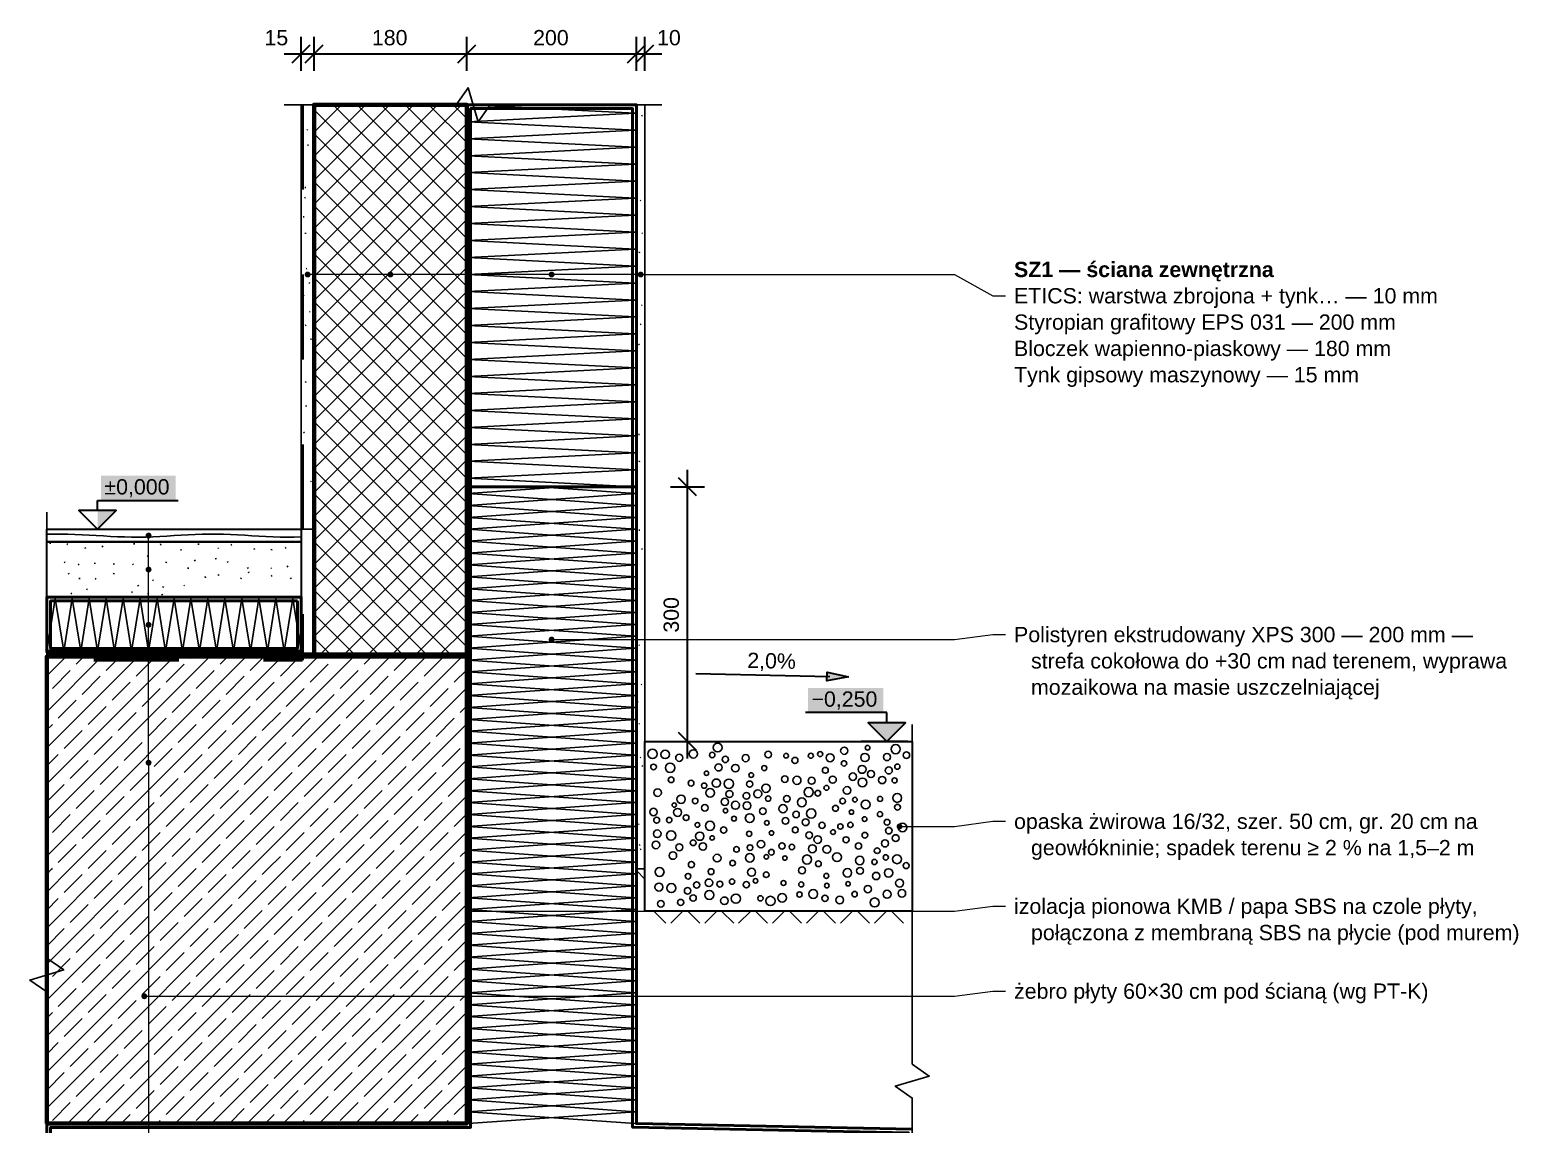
# Model space of a CAD drawing. Header units: metres. Extents: x -0.3 to 46, y -1.6 to 0.9.
# Drawn here: x -0.32 to 1.434, y -0.701 to 0.588 of the extents above; entities that cross this region are included whole.
import ezdxf

# ---------------------------------------------------------------- set-up
doc = ezdxf.new("R2010")
doc.units = ezdxf.units.M
for name, pattern in [('KRESKOWA', [5.25, 4.2, -1.05]), ('KRESKOWA_DROBNA', [3.15, 2.1, -1.05]), ('PUNKTOWA_KROTKA', [6.3, 4.2, -1.05, 0, -1.05])]:
    doc.linetypes.add(name, pattern=pattern)
for name, color, linetype, lineweight, true_color in [('A-DET-HYDRO', 5, 'Continuous', 50, 0x1565c0), ('A-DET-IZOL', 30, 'Continuous', 35, 0xef6c00), ('A-DET-MEMBRANY', 8, 'PUNKTOWA_KROTKA', 25, 0x455a64), ('A-DET-PARO', 6, 'Continuous', 35, 0x7b1fa2), ('A-DET-SZCZEL', 1, 'KRESKOWA', 35, 0xd32f2f)]:
    doc.layers.add(name, color=color, linetype=linetype, lineweight=lineweight, true_color=true_color)
for name, color, linetype, lineweight in [('A-DET-PRZERWA', 8, 'Continuous', 25), ('A-KRESKOWANIE', 8, 'Continuous', 18), ('A-MASKA', 7, 'Continuous', 18), ('A-OPISY', 2, 'Continuous', 25), ('A-RZEDNE', 1, 'Continuous', 25), ('A-SCIANY-IZOL', 4, 'Continuous', 35), ('A-SCIANY-KONSTR', 7, 'Continuous', 50), ('A-SCIANY-WYK', 8, 'Continuous', 18), ('A-SYMBOLE', 2, 'Continuous', 25), ('A-WARSTWY', 8, 'Continuous', 25), ('A-WYMIARY', 1, 'Continuous', 25)]:
    doc.layers.add(name, color=color, linetype=linetype, lineweight=lineweight)
doc.styles.add('PL_ARIAL', font='arial.ttf')
doc.styles.add('PL_ARIAL_B', font='arialbd.ttf')

msp = doc.modelspace()

# ---------------------------------------------------------------- hatches: boundary and pattern name
at = {"layer": 'A-MASKA', "true_color": 0xffffff}
for points in [[(-0.236, 0.033), (-0.1482, 0.033), (-0.1482, 0.063), (-0.236, 0.063)], [(0.5973, -0.217), (0.686, -0.217), (0.686, -0.187), (0.5973, -0.187)]]:
    msp.add_hatch(color=7, dxfattribs=at).paths.add_polyline_path(points)
at = {"layer": 'A-OPISY', "true_color": 0x000000}
for points in [[(0.011, 0.3), (0.0109, 0.3009), (0.0105, 0.3017), (0.01, 0.3025), (0.0092, 0.303), (0.0084, 0.3034), (0.0075, 0.3035), (0.0066, 0.3034), (0.0057, 0.303), (0.005, 0.3025), (0.0045, 0.3017), (0.0041, 0.3009), (0.004, 0.3), (0.0041, 0.2991), (0.0045, 0.2983), (0.005, 0.2975), (0.0057, 0.297), (0.0066, 0.2966), (0.0075, 0.2965), (0.0084, 0.2966), (0.0092, 0.297), (0.01, 0.2975), (0.0105, 0.2983), (0.0109, 0.2991)], [(0.1085, 0.3), (0.1084, 0.3009), (0.108, 0.3017), (0.1075, 0.3025), (0.1068, 0.303), (0.1059, 0.3034), (0.105, 0.3035), (0.1041, 0.3034), (0.1033, 0.303), (0.1025, 0.3025), (0.102, 0.3017), (0.1016, 0.3009), (0.1015, 0.3), (0.1016, 0.2991), (0.102, 0.2983), (0.1025, 0.2975), (0.1033, 0.297), (0.1041, 0.2966), (0.105, 0.2965), (0.1059, 0.2966), (0.1068, 0.297), (0.1075, 0.2975), (0.108, 0.2983), (0.1084, 0.2991)], [(0.2985, 0.3), (0.2984, 0.3009), (0.298, 0.3017), (0.2975, 0.3025), (0.2968, 0.303), (0.2959, 0.3034), (0.295, 0.3035), (0.2941, 0.3034), (0.2933, 0.303), (0.2925, 0.3025), (0.292, 0.3017), (0.2916, 0.3009), (0.2915, 0.3), (0.2916, 0.2991), (0.292, 0.2983), (0.2925, 0.2975), (0.2933, 0.297), (0.2941, 0.2966), (0.295, 0.2965), (0.2959, 0.2966), (0.2968, 0.297), (0.2975, 0.2975), (0.298, 0.2983), (0.2984, 0.2991)], [(0.4035, 0.3), (0.4034, 0.3009), (0.403, 0.3017), (0.4025, 0.3025), (0.4017, 0.303), (0.4009, 0.3034), (0.4, 0.3035), (0.3991, 0.3034), (0.3983, 0.303), (0.3975, 0.3025), (0.397, 0.3017), (0.3966, 0.3009), (0.3965, 0.3), (0.3966, 0.2991), (0.397, 0.2983), (0.3975, 0.2975), (0.3983, 0.297), (0.3991, 0.2966), (0.4, 0.2965), (0.4009, 0.2966), (0.4017, 0.297), (0.4025, 0.2975), (0.403, 0.2983), (0.4034, 0.2991)], [(-0.1765, -0.0075), (-0.1766, -0.0066), (-0.177, -0.0057), (-0.1775, -0.005), (-0.1782, -0.0045), (-0.1791, -0.0041), (-0.18, -0.004), (-0.1809, -0.0041), (-0.1817, -0.0045), (-0.1825, -0.005), (-0.183, -0.0057), (-0.1834, -0.0066), (-0.1835, -0.0075), (-0.1834, -0.0084), (-0.183, -0.0093), (-0.1825, -0.01), (-0.1817, -0.0105), (-0.1809, -0.0109), (-0.18, -0.011), (-0.1791, -0.0109), (-0.1782, -0.0105), (-0.1775, -0.01), (-0.177, -0.0093), (-0.1766, -0.0084)], [(-0.1765, -0.0475), (-0.1766, -0.0466), (-0.177, -0.0457), (-0.1775, -0.045), (-0.1782, -0.0445), (-0.1791, -0.0441), (-0.18, -0.044), (-0.1809, -0.0441), (-0.1817, -0.0445), (-0.1825, -0.045), (-0.183, -0.0457), (-0.1834, -0.0466), (-0.1835, -0.0475), (-0.1834, -0.0484), (-0.183, -0.0493), (-0.1825, -0.05), (-0.1817, -0.0505), (-0.1809, -0.0509), (-0.18, -0.051), (-0.1791, -0.0509), (-0.1782, -0.0505), (-0.1775, -0.05), (-0.177, -0.0493), (-0.1766, -0.0484)], [(-0.1765, -0.1125), (-0.1766, -0.1116), (-0.177, -0.1108), (-0.1775, -0.11), (-0.1782, -0.1095), (-0.1791, -0.1091), (-0.18, -0.109), (-0.1809, -0.1091), (-0.1817, -0.1095), (-0.1825, -0.11), (-0.183, -0.1108), (-0.1834, -0.1116), (-0.1835, -0.1125), (-0.1834, -0.1134), (-0.183, -0.1143), (-0.1825, -0.115), (-0.1817, -0.1155), (-0.1809, -0.1159), (-0.18, -0.116), (-0.1791, -0.1159), (-0.1782, -0.1155), (-0.1775, -0.115), (-0.177, -0.1143), (-0.1766, -0.1134)], [(0.2985, -0.13), (0.2984, -0.1291), (0.298, -0.1283), (0.2975, -0.1275), (0.2968, -0.127), (0.2959, -0.1266), (0.295, -0.1265), (0.2941, -0.1266), (0.2933, -0.127), (0.2925, -0.1275), (0.292, -0.1283), (0.2916, -0.1291), (0.2915, -0.13), (0.2916, -0.1309), (0.292, -0.1318), (0.2925, -0.1325), (0.2933, -0.133), (0.2941, -0.1334), (0.295, -0.1335), (0.2959, -0.1334), (0.2968, -0.133), (0.2975, -0.1325), (0.298, -0.1318), (0.2984, -0.1309)], [(-0.1765, -0.1475), (-0.1766, -0.1466), (-0.177, -0.1458), (-0.1775, -0.145), (-0.1782, -0.1445), (-0.1791, -0.1441), (-0.18, -0.144), (-0.1809, -0.1441), (-0.1817, -0.1445), (-0.1825, -0.145), (-0.183, -0.1458), (-0.1834, -0.1466), (-0.1835, -0.1475), (-0.1834, -0.1484), (-0.183, -0.1493), (-0.1825, -0.15), (-0.1817, -0.1505), (-0.1809, -0.1509), (-0.18, -0.151), (-0.1791, -0.1509), (-0.1782, -0.1505), (-0.1775, -0.15), (-0.177, -0.1493), (-0.1766, -0.1484)], [(-0.1765, -0.275), (-0.1766, -0.2741), (-0.177, -0.2733), (-0.1775, -0.2725), (-0.1782, -0.272), (-0.1791, -0.2716), (-0.18, -0.2715), (-0.1809, -0.2716), (-0.1817, -0.272), (-0.1825, -0.2725), (-0.183, -0.2733), (-0.1834, -0.2741), (-0.1835, -0.275), (-0.1834, -0.2759), (-0.183, -0.2767), (-0.1825, -0.2775), (-0.1817, -0.278), (-0.1809, -0.2784), (-0.18, -0.2785), (-0.1791, -0.2784), (-0.1782, -0.278), (-0.1775, -0.2775), (-0.177, -0.2767), (-0.1766, -0.2759)], [(0.7085, -0.35), (0.7084, -0.3491), (0.708, -0.3483), (0.7075, -0.3475), (0.7068, -0.347), (0.7059, -0.3466), (0.705, -0.3465), (0.7041, -0.3466), (0.7033, -0.347), (0.7025, -0.3475), (0.702, -0.3483), (0.7016, -0.3491), (0.7015, -0.35), (0.7016, -0.3509), (0.702, -0.3517), (0.7025, -0.3525), (0.7033, -0.353), (0.7041, -0.3534), (0.705, -0.3535), (0.7059, -0.3534), (0.7068, -0.353), (0.7075, -0.3525), (0.708, -0.3517), (0.7084, -0.3509)], [(0.2015, -0.45), (0.2014, -0.4491), (0.201, -0.4483), (0.2005, -0.4475), (0.1998, -0.447), (0.1989, -0.4466), (0.198, -0.4465), (0.1971, -0.4466), (0.1963, -0.447), (0.1955, -0.4475), (0.195, -0.4483), (0.1946, -0.4491), (0.1945, -0.45), (0.1946, -0.4509), (0.195, -0.4517), (0.1955, -0.4525), (0.1963, -0.453), (0.1971, -0.4534), (0.198, -0.4535), (0.1989, -0.4534), (0.1998, -0.453), (0.2005, -0.4525), (0.201, -0.4517), (0.2014, -0.4509)], [(-0.1815, -0.55), (-0.1816, -0.5491), (-0.182, -0.5483), (-0.1825, -0.5475), (-0.1832, -0.547), (-0.1841, -0.5466), (-0.185, -0.5465), (-0.1859, -0.5466), (-0.1867, -0.547), (-0.1875, -0.5475), (-0.188, -0.5483), (-0.1884, -0.5491), (-0.1885, -0.55), (-0.1884, -0.5509), (-0.188, -0.5518), (-0.1875, -0.5525), (-0.1867, -0.553), (-0.1859, -0.5534), (-0.185, -0.5535), (-0.1841, -0.5534), (-0.1832, -0.553), (-0.1825, -0.5525), (-0.182, -0.5518), (-0.1816, -0.5509)]]:
    msp.add_hatch(color=7, dxfattribs=at).paths.add_polyline_path(points)
at = {"layer": 'A-RZEDNE', "true_color": 0x000000}
for points in [[(-0.24, 0), (-0.218, 0.022), (-0.24, 0.022)], [(0.69, -0.25), (0.712, -0.228), (0.668, -0.228)]]:
    msp.add_hatch(color=7, dxfattribs=at).paths.add_polyline_path(points)
at = {"layer": 'A-SYMBOLE', "true_color": 0x000000}
msp.add_hatch(color=7, dxfattribs=at).paths.add_polyline_path([(0.645, -0.174), (0.6194, -0.1784), (0.6196, -0.1685)])

# ---------------------------------------------------------------- linework, layer by layer
at = {"layer": 'A-DET-HYDRO', "linetype": 'Continuous', "lineweight": 70, "ltscale": 0.01, "true_color": 0x1565c0, "flags": 128}
for points in [[(0.198, -0.7), (0.198, -0.1475), (0.198, 0.05)], [(-0.3, -0.1475), (0.195, -0.1475)]]:
    msp.add_lwpolyline(points, dxfattribs=at)
at = {"layer": 'A-DET-IZOL', "lineweight": 50, "ltscale": 0.01, "true_color": 0xef6c00}
for points in [[(-0.2955, -0.8955), (-0.2955, -0.7045), (0.1995, -0.7045), (0.1995, 0.4955), (0.3905, 0.4955), (0.3905, -0.7044), (0.7155, -0.7109), (0.7155, -0.8019), (0.3905, -0.7954), (0.3905, -0.8955)], [(-0.0045, -0.0845), (-0.0045, -0.1405), (-0.2955, -0.1405), (-0.2955, -0.0845)]]:
    msp.add_lwpolyline(points, close=True, dxfattribs=at)
at = {"layer": 'A-DET-MEMBRANY', "linetype": 'KRESKOWA_DROBNA', "lineweight": 25, "ltscale": 0.01, "true_color": 0x757575, "flags": 128}
msp.add_lwpolyline([(0.72, -0.45), (0.405, -0.45)], dxfattribs=at)
at = {"layer": 'A-DET-PARO', "linetype": 'Continuous', "lineweight": 50, "ltscale": 0.01, "true_color": 0x7b1fa2, "flags": 128}
msp.add_lwpolyline([(-0.3, -0.1435), (0, -0.1435)], dxfattribs=at)
at = {"layer": 'A-DET-PRZERWA', "lineweight": 25, "ltscale": 0.01, "true_color": 0x000000}
for points in [[(-0.02, 0.5), (0.1825, 0.5), (0.1965, 0.52), (0.2085, 0.48), (0.2225, 0.5), (0.425, 0.5)], [(-0.3, 0.02), (-0.3, -0.505), (-0.28, -0.519), (-0.32, -0.531), (-0.3, -0.545), (-0.3, -1.07)], [(0.72, -0.23), (0.72, -0.63), (0.74, -0.644), (0.7, -0.656), (0.72, -0.67), (0.72, -1.07)]]:
    msp.add_lwpolyline(points, dxfattribs=at)
at = {"layer": 'A-DET-SZCZEL', "linetype": 'KRESKOWA', "lineweight": 50, "ltscale": 0.01, "true_color": 0xd32f2f, "flags": 128}
msp.add_lwpolyline([(0.0015, 0.5), (0.0015, -0.154), (-0.3, -0.154)], dxfattribs=at)
at = {"layer": 'A-KRESKOWANIE', "lineweight": 25, "ltscale": 0.01}
for points in [[(0.015, 0.3261), (0.1889, 0.5)], [(0.015, 0.3544), (0.1606, 0.5)], [(0.015, 0.3827), (0.1323, 0.5)], [(0.015, 0.411), (0.104, 0.5)], [(0.015, 0.4393), (0.0757, 0.5)], [(0.015, 0.4675), (0.0475, 0.5)], [(0.015, 0.4958), (0.0192, 0.5)], [(0.195, 0.3141), (0.015, 0.4941)], [(0.195, 0.3424), (0.0374, 0.5)], [(0.195, 0.3707), (0.0657, 0.5)], [(0.195, 0.399), (0.094, 0.5)], [(0.195, 0.4273), (0.1223, 0.5)], [(0.195, 0.4555), (0.1505, 0.5)], [(0.195, 0.4838), (0.1788, 0.5)], [(0.3935, 0.05), (0.3935, 0.05), (0.1965, 0.06), (0.3935, 0.07), (0.1965, 0.08), (0.3935, 0.09), (0.1965, 0.1), (0.3935, 0.11), (0.1965, 0.12), (0.3935, 0.13), (0.1965, 0.14), (0.3935, 0.15), (0.1965, 0.16), (0.3935, 0.17), (0.1965, 0.18), (0.3935, 0.19), (0.1965, 0.2), (0.3935, 0.21), (0.1965, 0.22), (0.3935, 0.23), (0.1965, 0.24), (0.3935, 0.25), (0.1965, 0.26), (0.3935, 0.27), (0.1965, 0.28), (0.3935, 0.29), (0.1965, 0.3), (0.3935, 0.31), (0.1965, 0.32), (0.3935, 0.33), (0.1965, 0.34), (0.3935, 0.35), (0.1965, 0.36), (0.3935, 0.37), (0.1965, 0.38), (0.3935, 0.39), (0.1965, 0.4), (0.3935, 0.41), (0.1965, 0.42), (0.3935, 0.43), (0.1965, 0.44), (0.3935, 0.45), (0.1965, 0.46), (0.3935, 0.47), (0.1965, 0.48), (0.3935, 0.49), (0.1965, 0.5)], [(0.015, 0.2978), (0.195, 0.4778)], [(0.4008, 0.4871), (0.402, 0.4873)], [(0.0069, 0.4699), (0.0075, 0.471)], [(0.195, 0.2858), (0.015, 0.4658)], [(0.0074, 0.4519), (0.0083, 0.4526)], [(0.015, 0.2696), (0.195, 0.4496)], [(0.195, 0.2575), (0.015, 0.4375)], [(0.015, 0.2413), (0.195, 0.4213)], [(0.195, 0.2293), (0.015, 0.4093)], [(0.0038, 0.3905), (0.0049, 0.3907)], [(0.0055, 0.4026), (0.0043, 0.4027)], [(0.015, 0.213), (0.195, 0.393)], [(0.4, 0.3867), (0.3995, 0.3877)], [(0.195, 0.201), (0.015, 0.381)], [(0.0033, 0.3681), (0.0021, 0.3681)], [(0.015, 0.1847), (0.195, 0.3647)], [(0.195, 0.1727), (0.015, 0.3527)], [(0.0048, 0.3481), (0.005, 0.3492)], [(0.015, 0.1564), (0.195, 0.3364)], [(0.4012, 0.3485), (0.4022, 0.3491)], [(0.195, 0.1444), (0.015, 0.3244)], [(0.3983, 0.3255), (0.3985, 0.3267)], [(0.0056, 0.3068), (0.0067, 0.3072)], [(0.015, 0.1281), (0.195, 0.3081)], [(0.0101, 0.2898), (0.0089, 0.2902)], [(0.195, 0.1161), (0.015, 0.2961)], [(0.0022, 0.2755), (0.0033, 0.2757)], [(0.015, 0.0999), (0.195, 0.2799)], [(0.195, 0.0878), (0.015, 0.2678)], [(0.4011, 0.2634), (0.4017, 0.2644)], [(0.0097, 0.2556), (0.0105, 0.2564)], [(0.015, 0.0716), (0.195, 0.2516)], [(0.0044, 0.24), (0.0056, 0.2403)], [(0.195, 0.0596), (0.015, 0.2396)], [(0.3992, 0.2411), (0.4004, 0.2414)], [(0.0121, 0.2238), (0.011, 0.224)], [(0.015, 0.0433), (0.195, 0.2233)], [(0.195, 0.0313), (0.015, 0.2113)], [(0.3975, 0.2173), (0.3984, 0.2181)], [(0.015, 0.015), (0.195, 0.195)], [(0.195, 0.003), (0.015, 0.183)], [(0.0051, 0.1728), (0.0054, 0.174)], [(0.015, -0.0133), (0.195, 0.1667)], [(0.0058, 0.1446), (0.0059, 0.1457)], [(0.195, -0.0253), (0.015, 0.1547)], [(0.015, -0.0416), (0.195, 0.1384)], [(0.195, -0.0536), (0.015, 0.1264)], [(0.0027, 0.1137), (0.0037, 0.1144)], [(0.015, -0.0699), (0.195, 0.1101)], [(0.3973, 0.1114), (0.3984, 0.1117)], [(0.0022, 0.0882), (0.0013, 0.0889)], [(0.195, -0.0819), (0.015, 0.0981)], [(0.015, -0.0981), (0.195, 0.0819)], [(0.3981, 0.0794), (0.3987, 0.0804)], [(0.0118, 0.0557), (0.0111, 0.0567)], [(0.195, -0.1101), (0.015, 0.0699)], [(0.015, -0.1264), (0.195, 0.0536)], [(0.195, -0.1384), (0.015, 0.0416)], [(0.3935, -0.7), (0.1965, -0.686), (0.3935, -0.672), (0.1965, -0.658), (0.3935, -0.644), (0.1965, -0.63), (0.3935, -0.616), (0.1965, -0.602), (0.3935, -0.588), (0.1965, -0.574), (0.3935, -0.56), (0.1965, -0.546), (0.3935, -0.532), (0.1965, -0.518), (0.3935, -0.504), (0.1965, -0.49), (0.3935, -0.476), (0.1965, -0.462), (0.3935, -0.448), (0.1965, -0.434), (0.3935, -0.42), (0.1965, -0.406), (0.3935, -0.392), (0.1965, -0.378), (0.3935, -0.364), (0.1965, -0.35), (0.3935, -0.336), (0.1965, -0.322), (0.3935, -0.308), (0.1965, -0.294), (0.3935, -0.28), (0.1965, -0.266), (0.3935, -0.252), (0.1965, -0.238), (0.3935, -0.224), (0.1965, -0.21), (0.3935, -0.196), (0.1965, -0.182), (0.3935, -0.168), (0.1965, -0.154), (0.3935, -0.14), (0.1965, -0.126), (0.3935, -0.112), (0.1965, -0.098), (0.3935, -0.084), (0.1965, -0.07), (0.3935, -0.056), (0.1965, -0.042), (0.3935, -0.028), (0.1965, -0.014), (0.3935, 0), (0.1965, 0.014), (0.3935, 0.028), (0.1965, 0.042), (0.3091, 0.05)], [(0.1965, -0.7), (0.3935, -0.686), (0.1965, -0.672), (0.3935, -0.658), (0.1965, -0.644), (0.3935, -0.63), (0.1965, -0.616), (0.3935, -0.602), (0.1965, -0.588), (0.3935, -0.574), (0.1965, -0.56), (0.3935, -0.546), (0.1965, -0.532), (0.3935, -0.518), (0.1965, -0.504), (0.3935, -0.49), (0.1965, -0.476), (0.3935, -0.462), (0.1965, -0.448), (0.3935, -0.434), (0.1965, -0.42), (0.3935, -0.406), (0.1965, -0.392), (0.3935, -0.378), (0.1965, -0.364), (0.3935, -0.35), (0.1965, -0.336), (0.3935, -0.322), (0.1965, -0.308), (0.3935, -0.294), (0.1965, -0.28), (0.3935, -0.266), (0.1965, -0.252), (0.3935, -0.238), (0.1965, -0.224), (0.3935, -0.21), (0.1965, -0.196), (0.3935, -0.182), (0.1965, -0.168), (0.3935, -0.154), (0.1965, -0.14), (0.3935, -0.126), (0.1965, -0.112), (0.3935, -0.098), (0.1965, -0.084), (0.3935, -0.07), (0.1965, -0.056), (0.3935, -0.042), (0.1965, -0.028), (0.3935, -0.014), (0.1965, 0), (0.3935, 0.014), (0.1965, 0.028), (0.3935, 0.042), (0.2809, 0.05)], [(0.0197, -0.15), (0.195, 0.0253)], [(0.1783, -0.15), (0.015, 0.0133)], [(-0.3, -0.0059), (-0.2917, -0.0057), (-0.2833, -0.0057), (-0.275, -0.0058), (-0.2667, -0.0061), (-0.2583, -0.0064), (-0.25, -0.0069), (-0.2417, -0.0074), (-0.2333, -0.0079), (-0.225, -0.0084), (-0.2167, -0.0088), (-0.2083, -0.0091), (-0.2, -0.0093), (-0.1917, -0.0093), (-0.1833, -0.0092), (-0.175, -0.0089), (-0.1667, -0.0085), (-0.1583, -0.008), (-0.15, -0.0075), (-0.1417, -0.007), (-0.1333, -0.0065), (-0.125, -0.0061), (-0.1167, -0.0058), (-0.1083, -0.0057), (-0.1, -0.0057), (-0.0917, -0.0059), (-0.0833, -0.0062), (-0.075, -0.0066), (-0.0667, -0.0071), (-0.0583, -0.0076), (-0.05, -0.0081), (-0.0417, -0.0086), (-0.0333, -0.0089), (-0.025, -0.0092), (-0.0167, -0.0093), (-0.0083, -0.0093), (0, -0.0091)], [(-0.2961, -0.0172), (-0.2957, -0.0158)], [(-0.2751, -0.018), (-0.2762, -0.0171)], [(-0.1968, -0.0178), (-0.1971, -0.0164)], [(-0.1655, -0.0186), (-0.1659, -0.0173)], [(-0.121, -0.0183), (-0.1212, -0.0169)], [(0.15, -0.15), (0.015, -0.015)], [(0.048, -0.15), (0.195, -0.003)], [(0.3978, -0.0012), (0.399, -0.0009)], [(-0.2544, -0.0226), (-0.2547, -0.0213)], [(-0.234, -0.021), (-0.2346, -0.0197)], [(-0.1802, -0.032), (-0.1815, -0.0313)], [(-0.1425, -0.0244), (-0.1411, -0.0242)], [(-0.1014, -0.0347), (-0.1, -0.0343)], [(-0.0983, -0.0228), (-0.0974, -0.0218)], [(-0.0832, -0.0188), (-0.082, -0.0181)], [(-0.0553, -0.0238), (-0.0555, -0.0225)], [(-0.0345, -0.0241), (-0.0359, -0.0239)], [(-0.0189, -0.0224), (-0.0178, -0.0215)], [(0.0763, -0.15), (0.195, -0.0313)], [(0.4022, -0.0235), (0.4011, -0.023)], [(-0.2782, -0.0391), (-0.2795, -0.0386)], [(-0.2739, -0.0531), (-0.2745, -0.0518)], [(-0.2618, -0.042), (-0.2628, -0.041)], [(-0.2433, -0.0409), (-0.2433, -0.0395)], [(-0.2216, -0.0412), (-0.2203, -0.0407)], [(-0.2214, -0.0529), (-0.2206, -0.0517)], [(-0.1989, -0.0418), (-0.1979, -0.0408)], [(-0.1595, -0.0394), (-0.1588, -0.0382)], [(-0.134, -0.0459), (-0.1327, -0.0457)], [(-0.1252, -0.0374), (-0.126, -0.0362)], [(-0.0867, -0.0392), (-0.0868, -0.0378)], [(-0.0625, -0.0463), (-0.0633, -0.0452)], [(-0.0619, -0.0513), (-0.0624, -0.05)], [(-0.036, -0.0464), (-0.035, -0.0455)], [(-0.016, -0.0445), (-0.0165, -0.0431)], [(0.1217, -0.15), (0.015, -0.0433)], [(-0.2615, -0.0588), (-0.2615, -0.0574)], [(-0.2418, -0.0587), (-0.2431, -0.0582)], [(-0.1919, -0.0671), (-0.1926, -0.0659)], [(-0.174, -0.0602), (-0.1753, -0.0598)], [(-0.1632, -0.0686), (-0.1625, -0.0674)], [(-0.1386, -0.0667), (-0.1376, -0.0657)], [(-0.1128, -0.0571), (-0.1131, -0.0557)], [(-0.0973, -0.0545), (-0.0981, -0.0533)], [(-0.0712, -0.0585), (-0.0707, -0.0572)], [(-0.0355, -0.0551), (-0.0344, -0.0543)], [(-0.0119, -0.0583), (-0.0128, -0.0572)], [(0.1046, -0.15), (0.195, -0.0596)], [(-0.3, -0.1435), (-0.29, -0.0815), (-0.28, -0.1435), (-0.27, -0.0815), (-0.26, -0.1435), (-0.25, -0.0815), (-0.24, -0.1435), (-0.23, -0.0815), (-0.22, -0.1435), (-0.21, -0.0815), (-0.2, -0.1435), (-0.19, -0.0815), (-0.18, -0.1435), (-0.17, -0.0815), (-0.16, -0.1435), (-0.15, -0.0815), (-0.14, -0.1435), (-0.13, -0.0815), (-0.12, -0.1435), (-0.11, -0.0815), (-0.1, -0.1435), (-0.09, -0.0815), (-0.08, -0.1435), (-0.07, -0.0815), (-0.06, -0.1435), (-0.05, -0.0815), (-0.04, -0.1435), (-0.03, -0.0815), (-0.02, -0.1435), (-0.01, -0.0815), (0, -0.1435)], [(-0.2715, -0.076), (-0.2705, -0.0751)], [(-0.2519, -0.0711), (-0.2533, -0.0706)], [(-0.2001, -0.0745), (-0.199, -0.0736)], [(-0.1801, -0.0765), (-0.1807, -0.0752)], [(-0.1637, -0.0776), (-0.1645, -0.0765)], [(0.0934, -0.15), (0.015, -0.0716)], [(0.0651, -0.15), (0.015, -0.0999)], [(0.1328, -0.15), (0.195, -0.0878)], [(0.1611, -0.15), (0.195, -0.1161)], [(0.0369, -0.15), (0.015, -0.1281)], [(0.3984, -0.1371), (0.3977, -0.1361)], [(-0.3, -0.3849), (-0.0651, -0.15)], [(-0.3, -0.3424), (-0.1076, -0.15)], [(-0.3, -0.3), (-0.15, -0.15)], [(-0.3, -0.2576), (-0.1924, -0.15)], [(-0.3, -0.2151), (-0.2349, -0.15)], [(-0.3, -0.1727), (-0.2773, -0.15)], [(-0.3, -0.1515), (-0.2985, -0.15)], [(-0.2727, -0.4), (-0.0227, -0.15)], [(-0.2652, -0.1591), (-0.2561, -0.15)], [(-0.2303, -0.4), (0.0197, -0.15)], [(-0.2298, -0.1662), (-0.2136, -0.15)], [(-0.1945, -0.1732), (-0.1732, -0.152)], [(-0.1879, -0.4), (0.0621, -0.15)], [(-0.1454, -0.4), (0.1046, -0.15)], [(-0.1308, -0.152), (-0.1288, -0.15)], [(-0.103, -0.4), (0.147, -0.15)], [(-0.0955, -0.1591), (-0.0864, -0.15)], [(-0.0606, -0.4), (0.1894, -0.15)], [(-0.0601, -0.1662), (-0.0439, -0.15)], [(-0.0247, -0.1732), (-0.0035, -0.152)], [(0.0389, -0.152), (0.0409, -0.15)], [(0.0742, -0.1591), (0.0833, -0.15)], [(0.1096, -0.1662), (0.1258, -0.15)], [(0.145, -0.1732), (0.1662, -0.152)], [(0.1894, -0.15), (0.195, -0.1444)], [(-0.2934, -0.1874), (-0.2722, -0.1662)], [(-0.2581, -0.1945), (-0.2369, -0.1732)], [(-0.1591, -0.1803), (-0.1379, -0.1591)], [(-0.1237, -0.1874), (-0.1025, -0.1662)], [(-0.0884, -0.1945), (-0.0672, -0.1732)], [(0.0106, -0.1803), (0.0318, -0.1591)], [(0.046, -0.1874), (0.0672, -0.1662)], [(0.0813, -0.1945), (0.1025, -0.1732)], [(0.1803, -0.1803), (0.195, -0.1656)], [(-0.2227, -0.2015), (-0.2015, -0.1803)], [(-0.1874, -0.2086), (-0.1662, -0.1874)], [(-0.053, -0.2015), (-0.0318, -0.1803)], [(-0.0182, -0.4), (0.195, -0.1868)], [(-0.0177, -0.2086), (0.0035, -0.1874)], [(0.1167, -0.2015), (0.1379, -0.1803)], [(0.152, -0.2086), (0.1732, -0.1874)], [(0.4015, -0.1833), (0.4006, -0.1825)], [(-0.2864, -0.2227), (-0.2652, -0.2015)], [(-0.251, -0.2298), (-0.2298, -0.2086)], [(-0.152, -0.2157), (-0.1308, -0.1945)], [(-0.1167, -0.2227), (-0.0955, -0.2015)], [(-0.0813, -0.2298), (-0.0601, -0.2086)], [(0.0177, -0.2157), (0.0389, -0.1945)], [(0.053, -0.2227), (0.0742, -0.2015)], [(0.0884, -0.2298), (0.1096, -0.2086)], [(0.1874, -0.2157), (0.195, -0.2081)], [(0.3971, -0.2031), (0.3959, -0.2031)], [(-0.2157, -0.2369), (-0.1945, -0.2157)], [(-0.1803, -0.244), (-0.1591, -0.2227)], [(-0.046, -0.2369), (-0.0247, -0.2157)], [(-0.0106, -0.244), (0.0106, -0.2227)], [(0.1237, -0.2369), (0.145, -0.2157)], [(0.1591, -0.244), (0.1803, -0.2227)], [(-0.3, -0.2364), (-0.2934, -0.2298)], [(-0.2793, -0.2581), (-0.2581, -0.2369)], [(-0.244, -0.2652), (-0.2227, -0.244)], [(-0.145, -0.251), (-0.1237, -0.2298)], [(-0.1096, -0.2581), (-0.0884, -0.2369)], [(-0.0742, -0.2652), (-0.053, -0.244)], [(0.0243, -0.4), (0.195, -0.2293)], [(0.0247, -0.251), (0.046, -0.2298)], [(0.0601, -0.2581), (0.0813, -0.2369)], [(0.0955, -0.2652), (0.1167, -0.244)], [(0.3985, -0.2295), (0.3978, -0.2286)], [(-0.2086, -0.2722), (-0.1874, -0.251)], [(-0.1732, -0.2793), (-0.152, -0.2581)], [(-0.0389, -0.2722), (-0.0177, -0.251)], [(-0.0035, -0.2793), (0.0177, -0.2581)], [(0.1308, -0.2722), (0.152, -0.251)], [(0.1662, -0.2793), (0.1874, -0.2581)], [(0.1945, -0.251), (0.195, -0.2505)], [(-0.3, -0.2788), (-0.2864, -0.2652)], [(-0.2722, -0.2934), (-0.251, -0.2722)], [(-0.2369, -0.3005), (-0.2157, -0.2793)], [(-0.1379, -0.2864), (-0.1167, -0.2652)], [(-0.1025, -0.2934), (-0.0813, -0.2722)], [(-0.0672, -0.3005), (-0.046, -0.2793)], [(0.0318, -0.2864), (0.053, -0.2652)], [(0.0667, -0.4), (0.195, -0.2717)], [(0.0672, -0.2934), (0.0884, -0.2722)], [(0.1025, -0.3005), (0.1237, -0.2793)], [(0.3994, -0.2692), (0.4002, -0.2683)], [(0.4024, -0.2792), (0.4014, -0.2786)], [(-0.2015, -0.3076), (-0.1803, -0.2864)], [(-0.1662, -0.3147), (-0.145, -0.2934)], [(-0.0318, -0.3076), (-0.0106, -0.2864)], [(0.0035, -0.3147), (0.0247, -0.2934)], [(0.1379, -0.3076), (0.1591, -0.2864)], [(0.1732, -0.3147), (0.1945, -0.2934)], [(-0.3, -0.3212), (-0.2793, -0.3005)], [(-0.2652, -0.3288), (-0.244, -0.3076)], [(-0.2298, -0.3359), (-0.2086, -0.3147)], [(-0.1308, -0.3217), (-0.1096, -0.3005)], [(-0.0955, -0.3288), (-0.0742, -0.3076)], [(-0.0601, -0.3359), (-0.0389, -0.3147)], [(0.0389, -0.3217), (0.0601, -0.3005)], [(0.0742, -0.3288), (0.0955, -0.3076)], [(0.1091, -0.4), (0.195, -0.3141)], [(0.1096, -0.3359), (0.1308, -0.3147)], [(-0.1945, -0.3429), (-0.1732, -0.3217)], [(-0.1591, -0.35), (-0.1379, -0.3288)], [(-0.0247, -0.3429), (-0.0035, -0.3217)], [(0.0106, -0.35), (0.0318, -0.3288)], [(0.145, -0.3429), (0.1662, -0.3217)], [(-0.2934, -0.3571), (-0.2722, -0.3359)], [(-0.2581, -0.3642), (-0.2369, -0.3429)], [(-0.2227, -0.3712), (-0.2015, -0.35)], [(-0.1237, -0.3571), (-0.1025, -0.3359)], [(-0.0884, -0.3642), (-0.0672, -0.3429)], [(-0.053, -0.3712), (-0.0318, -0.35)], [(0.046, -0.3571), (0.0672, -0.3359)], [(0.0813, -0.3642), (0.1025, -0.3429)], [(0.1167, -0.3712), (0.1379, -0.35)], [(0.1803, -0.35), (0.195, -0.3353)], [(0.3974, -0.3477), (0.3982, -0.3468)], [(-0.1874, -0.3783), (-0.1662, -0.3571)], [(-0.152, -0.3854), (-0.1308, -0.3642)], [(-0.0177, -0.3783), (0.0035, -0.3571)], [(0.0177, -0.3854), (0.0389, -0.3642)], [(0.1515, -0.4), (0.195, -0.3565)], [(0.152, -0.3783), (0.1732, -0.3571)], [(-0.2864, -0.3924), (-0.2652, -0.3712)], [(-0.251, -0.3995), (-0.2298, -0.3783)], [(-0.2091, -0.4), (-0.1945, -0.3854)], [(-0.1167, -0.3924), (-0.0955, -0.3712)], [(-0.0813, -0.3995), (-0.0601, -0.3783)], [(-0.0394, -0.4), (-0.0247, -0.3854)], [(0.053, -0.3924), (0.0742, -0.3712)], [(0.0884, -0.3995), (0.1096, -0.3783)], [(0.1303, -0.4), (0.145, -0.3854)], [(0.1874, -0.3854), (0.195, -0.3778)], [(0.3981, -0.3722), (0.3992, -0.3718)], [(0.3992, -0.377), (0.4004, -0.3769)], [(-0.3, -0.6818), (-0.0182, -0.4)], [(-0.3, -0.6394), (-0.0606, -0.4)], [(-0.3, -0.597), (-0.103, -0.4)], [(-0.3, -0.5546), (-0.1454, -0.4)], [(-0.3, -0.5121), (-0.1879, -0.4)], [(-0.3, -0.4697), (-0.2303, -0.4)], [(-0.3, -0.4273), (-0.2727, -0.4)], [(-0.3, -0.4061), (-0.2939, -0.4)], [(-0.2939, -0.4), (-0.2934, -0.3995)], [(-0.2757, -0.7), (0.0243, -0.4)], [(-0.2333, -0.7), (0.0667, -0.4)], [(-0.2157, -0.4066), (-0.2091, -0.4)], [(-0.1909, -0.7), (0.1091, -0.4)], [(-0.1803, -0.4137), (-0.1667, -0.4)], [(-0.1667, -0.4), (-0.1591, -0.3924)], [(-0.1485, -0.7), (0.1515, -0.4)], [(-0.145, -0.4207), (-0.1242, -0.4)], [(-0.1242, -0.4), (-0.1237, -0.3995)], [(-0.106, -0.7), (0.194, -0.4)], [(-0.046, -0.4066), (-0.0394, -0.4)], [(-0.0106, -0.4137), (0.0031, -0.4)], [(0.0031, -0.4), (0.0106, -0.3924)], [(0.0247, -0.4207), (0.0455, -0.4)], [(0.0455, -0.4), (0.046, -0.3995)], [(0.1237, -0.4066), (0.1303, -0.4)], [(0.1591, -0.4137), (0.1728, -0.4)], [(0.1728, -0.4), (0.1803, -0.3924)], [(0.194, -0.4), (0.195, -0.399)], [(0.405, -0.4121), (0.395, -0.4021)], [(-0.2793, -0.4278), (-0.2581, -0.4066)], [(-0.244, -0.4349), (-0.2227, -0.4137)], [(-0.2086, -0.4419), (-0.1874, -0.4207)], [(-0.1096, -0.4278), (-0.0884, -0.4066)], [(-0.0742, -0.4349), (-0.053, -0.4137)], [(-0.0389, -0.4419), (-0.0177, -0.4207)], [(0.0601, -0.4278), (0.0813, -0.4066)], [(0.0955, -0.4349), (0.1167, -0.4137)], [(0.1308, -0.4419), (0.152, -0.4207)], [(0.1945, -0.4207), (0.195, -0.4202)], [(-0.3, -0.4485), (-0.2864, -0.4349)], [(-0.1732, -0.449), (-0.152, -0.4278)], [(-0.1379, -0.4561), (-0.1167, -0.4349)], [(-0.0035, -0.449), (0.0177, -0.4278)], [(0.0318, -0.4561), (0.053, -0.4349)], [(0.1662, -0.449), (0.1874, -0.4278)], [(-0.2722, -0.4632), (-0.251, -0.4419)], [(-0.2369, -0.4702), (-0.2157, -0.449)], [(-0.2015, -0.4773), (-0.1803, -0.4561)], [(-0.1025, -0.4632), (-0.0813, -0.4419)], [(-0.0672, -0.4702), (-0.046, -0.449)], [(-0.0636, -0.7), (0.195, -0.4414)], [(-0.0318, -0.4773), (-0.0106, -0.4561)], [(0.0672, -0.4632), (0.0884, -0.4419)], [(0.1025, -0.4702), (0.1237, -0.449)], [(0.1379, -0.4773), (0.1591, -0.4561)], [(0.4296, -0.4641), (0.4154, -0.45)], [(0.4496, -0.45), (0.4354, -0.4641)], [(0.4696, -0.4641), (0.4554, -0.45)], [(0.4896, -0.45), (0.4754, -0.4641)], [(0.5096, -0.4641), (0.4954, -0.45)], [(0.5296, -0.45), (0.5154, -0.4641)], [(0.5496, -0.4641), (0.5354, -0.45)], [(0.5696, -0.45), (0.5554, -0.4641)], [(0.5896, -0.4641), (0.5754, -0.45)], [(0.6096, -0.45), (0.5954, -0.4641)], [(0.6296, -0.4641), (0.6154, -0.45)], [(0.6496, -0.45), (0.6354, -0.4641)], [(0.6696, -0.4641), (0.6554, -0.45)], [(0.6896, -0.45), (0.6754, -0.4641)], [(0.7096, -0.4641), (0.6954, -0.45)], [(-0.3, -0.4909), (-0.2793, -0.4702)], [(-0.1662, -0.4844), (-0.145, -0.4632)], [(-0.1308, -0.4914), (-0.1096, -0.4702)], [(0.0035, -0.4844), (0.0247, -0.4632)], [(0.0389, -0.4914), (0.0601, -0.4702)], [(0.1732, -0.4844), (0.1945, -0.4632)], [(-0.2652, -0.4985), (-0.244, -0.4773)], [(-0.2298, -0.5056), (-0.2086, -0.4844)], [(-0.0955, -0.4985), (-0.0742, -0.4773)], [(-0.0601, -0.5056), (-0.0389, -0.4844)], [(-0.0212, -0.7), (0.195, -0.4838)], [(0.0742, -0.4985), (0.0955, -0.4773)], [(0.1096, -0.5056), (0.1308, -0.4844)], [(-0.2934, -0.5268), (-0.2722, -0.5056)], [(-0.1945, -0.5127), (-0.1732, -0.4914)], [(-0.1591, -0.5197), (-0.1379, -0.4985)], [(-0.1237, -0.5268), (-0.1025, -0.5056)], [(-0.0247, -0.5127), (-0.0035, -0.4914)], [(0.0106, -0.5197), (0.0318, -0.4985)], [(0.046, -0.5268), (0.0672, -0.5056)], [(0.145, -0.5127), (0.1662, -0.4914)], [(0.1803, -0.5197), (0.195, -0.505)], [(-0.2581, -0.5339), (-0.2369, -0.5127)], [(-0.2227, -0.5409), (-0.2015, -0.5197)], [(-0.0884, -0.5339), (-0.0672, -0.5127)], [(-0.053, -0.5409), (-0.0318, -0.5197)], [(0.0212, -0.7), (0.195, -0.5262)], [(0.0813, -0.5339), (0.1025, -0.5127)], [(0.1167, -0.5409), (0.1379, -0.5197)], [(-0.2864, -0.5621), (-0.2652, -0.5409)], [(-0.1874, -0.548), (-0.1662, -0.5268)], [(-0.152, -0.5551), (-0.1308, -0.5339)], [(-0.1167, -0.5621), (-0.0955, -0.5409)], [(-0.0177, -0.548), (0.0035, -0.5268)], [(0.0177, -0.5551), (0.0389, -0.5339)], [(0.053, -0.5621), (0.0742, -0.5409)], [(0.152, -0.548), (0.1732, -0.5268)], [(-0.251, -0.5692), (-0.2298, -0.548)], [(-0.2157, -0.5763), (-0.1945, -0.5551)], [(-0.0813, -0.5692), (-0.0601, -0.548)], [(-0.046, -0.5763), (-0.0247, -0.5551)], [(0.0884, -0.5692), (0.1096, -0.548)], [(0.1237, -0.5763), (0.145, -0.5551)], [(0.1874, -0.5551), (0.195, -0.5475)], [(-0.3, -0.5758), (-0.2934, -0.5692)], [(-0.2793, -0.5975), (-0.2581, -0.5763)], [(-0.1803, -0.5834), (-0.1591, -0.5621)], [(-0.145, -0.5904), (-0.1237, -0.5692)], [(-0.1096, -0.5975), (-0.0884, -0.5763)], [(-0.0106, -0.5834), (0.0106, -0.5621)], [(0.0247, -0.5904), (0.046, -0.5692)], [(0.0601, -0.5975), (0.0813, -0.5763)], [(0.0637, -0.7), (0.195, -0.5687)], [(0.1591, -0.5834), (0.1803, -0.5621)], [(-0.244, -0.6046), (-0.2227, -0.5834)], [(-0.2086, -0.6116), (-0.1874, -0.5904)], [(-0.0742, -0.6046), (-0.053, -0.5834)], [(-0.0389, -0.6116), (-0.0177, -0.5904)], [(0.0955, -0.6046), (0.1167, -0.5834)], [(0.1308, -0.6116), (0.152, -0.5904)], [(0.1945, -0.5904), (0.195, -0.5899)], [(-0.3, -0.6182), (-0.2864, -0.6046)], [(-0.2722, -0.6329), (-0.251, -0.6116)], [(-0.1732, -0.6187), (-0.152, -0.5975)], [(-0.1379, -0.6258), (-0.1167, -0.6046)], [(-0.1025, -0.6329), (-0.0813, -0.6116)], [(-0.0035, -0.6187), (0.0177, -0.5975)], [(0.0318, -0.6258), (0.053, -0.6046)], [(0.0672, -0.6329), (0.0884, -0.6116)], [(0.1061, -0.7), (0.195, -0.6111)], [(0.1662, -0.6187), (0.1874, -0.5975)], [(-0.2369, -0.6399), (-0.2157, -0.6187)], [(-0.2015, -0.647), (-0.1803, -0.6258)], [(-0.0672, -0.6399), (-0.046, -0.6187)], [(-0.0318, -0.647), (-0.0106, -0.6258)], [(0.1025, -0.6399), (0.1237, -0.6187)], [(0.1379, -0.647), (0.1591, -0.6258)], [(-0.3, -0.6606), (-0.2793, -0.6399)], [(-0.2652, -0.6682), (-0.244, -0.647)], [(-0.1662, -0.6541), (-0.145, -0.6329)], [(-0.1308, -0.6611), (-0.1096, -0.6399)], [(-0.0955, -0.6682), (-0.0742, -0.647)], [(0.0035, -0.6541), (0.0247, -0.6329)], [(0.0389, -0.6611), (0.0601, -0.6399)], [(0.0742, -0.6682), (0.0955, -0.647)], [(0.1732, -0.6541), (0.1945, -0.6329)], [(-0.2298, -0.6753), (-0.2086, -0.6541)], [(-0.1945, -0.6824), (-0.1732, -0.6611)], [(-0.0601, -0.6753), (-0.0389, -0.6541)], [(-0.0247, -0.6824), (-0.0035, -0.6611)], [(0.1096, -0.6753), (0.1308, -0.6541)], [(0.145, -0.6824), (0.1662, -0.6611)], [(0.1485, -0.7), (0.195, -0.6535)], [(-0.2934, -0.6965), (-0.2722, -0.6753)], [(-0.2545, -0.7), (-0.2369, -0.6824)], [(-0.1591, -0.6894), (-0.1379, -0.6682)], [(-0.1237, -0.6965), (-0.1025, -0.6753)], [(-0.0848, -0.7), (-0.0672, -0.6824)], [(0.0106, -0.6894), (0.0318, -0.6682)], [(0.046, -0.6965), (0.0672, -0.6753)], [(0.0849, -0.7), (0.1025, -0.6824)], [(0.1803, -0.6894), (0.195, -0.6747)], [(-0.2121, -0.7), (-0.2015, -0.6894)], [(-0.1697, -0.7), (-0.1662, -0.6965)], [(-0.0424, -0.7), (-0.0318, -0.6894)], [(0, -0.7), (0.0035, -0.6965)], [(0.1273, -0.7), (0.1379, -0.6894)], [(0.1697, -0.7), (0.1732, -0.6965)], [(0.191, -0.7), (0.195, -0.696)]]:
    msp.add_lwpolyline(points, dxfattribs=at)
for centre, radius in [((0.4139, -0.2646), 0.00544), ((0.4289, -0.2652), 0.00499), ((0.4621, -0.2646), 0.00487), ((0.4843, -0.2659), 0.00318), ((0.4907, -0.257), 0.00519), ((0.5503, -0.2654), 0.00393), ((0.6115, -0.2648), 0.00302), ((0.6399, -0.2609), 0.00425), ((0.6674, -0.2573), 0.00275), ((0.7006, -0.259), 0.00535), ((0.7131, -0.2661), 0.00383), ((0.4151, -0.28), 0.00335), ((0.4346, -0.2809), 0.00547), ((0.4454, -0.2692), 0.00416), ((0.4917, -0.2805), 0.00417), ((0.4998, -0.2711), 0.00373), ((0.5116, -0.2814), 0.00446), ((0.5237, -0.2696), 0.00415), ((0.5456, -0.2813), 0.00303), ((0.5713, -0.2668), 0.00272), ((0.5817, -0.2723), 0.00362), ((0.6005, -0.2668), 0.00298), ((0.6176, -0.2839), 0.00345), ((0.6232, -0.2691), 0.0047), ((0.6396, -0.2758), 0.00319), ((0.6609, -0.2828), 0.00466), ((0.6642, -0.2688), 0.00486), ((0.6903, -0.2683), 0.00421), ((0.6924, -0.2841), 0.0041), ((0.7025, -0.2796), 0.00307), ((0.4359, -0.2951), 0.00334), ((0.4593, -0.2991), 0.00343), ((0.4775, -0.2874), 0.00259), ((0.4891, -0.299), 0.00484), ((0.5039, -0.2998), 0.00544), ((0.5285, -0.3002), 0.00366), ((0.5302, -0.2895), 0.00277), ((0.5698, -0.2944), 0.00379), ((0.5841, -0.2957), 0.00481), ((0.6014, -0.2962), 0.00405), ((0.6263, -0.2949), 0.00421), ((0.65, -0.2914), 0.00442), ((0.6613, -0.2982), 0.00518), ((0.6714, -0.2883), 0.00421), ((0.6846, -0.2954), 0.00423), ((0.6992, -0.2958), 0.00299), ((0.4199, -0.3102), 0.00443), ((0.4476, -0.318), 0.00497), ((0.4748, -0.302), 0.00312), ((0.4818, -0.3104), 0.00512), ((0.5046, -0.3118), 0.00417), ((0.5246, -0.314), 0.00396), ((0.538, -0.3116), 0.00466), ((0.5476, -0.305), 0.00488), ((0.5502, -0.3173), 0.00314), ((0.5722, -0.3174), 0.00382), ((0.598, -0.3097), 0.00538), ((0.6087, -0.3109), 0.0033), ((0.6189, -0.3045), 0.00288), ((0.6432, -0.3076), 0.00451), ((0.6525, -0.3185), 0.00277), ((0.6821, -0.3176), 0.00297), ((0.7023, -0.3164), 0.00525), ((0.4151, -0.333), 0.00435), ((0.4395, -0.3248), 0.00254), ((0.4435, -0.3335), 0.00467), ((0.4642, -0.32), 0.00332), ((0.4756, -0.3281), 0.00393), ((0.4992, -0.321), 0.00433), ((0.5, -0.3314), 0.00268), ((0.5117, -0.325), 0.0047), ((0.5253, -0.3256), 0.00452), ((0.544, -0.3321), 0.00393), ((0.5677, -0.3292), 0.00482), ((0.5831, -0.336), 0.00385), ((0.5899, -0.3216), 0.00525), ((0.601, -0.3348), 0.00547), ((0.6296, -0.3287), 0.00345), ((0.638, -0.3201), 0.00335), ((0.6484, -0.3332), 0.00255), ((0.6651, -0.3242), 0.00526), ((0.682, -0.3356), 0.00305), ((0.7026, -0.3274), 0.0034), ((0.4188, -0.3427), 0.00349), ((0.4336, -0.3425), 0.00316), ((0.4535, -0.3397), 0.0034), ((0.4669, -0.3482), 0.00274), ((0.4817, -0.3493), 0.00542), ((0.4977, -0.3543), 0.00366), ((0.51, -0.3409), 0.00284), ((0.5285, -0.3402), 0.0052), ((0.5487, -0.3458), 0.00269), ((0.5707, -0.3435), 0.00396), ((0.5822, -0.3542), 0.0034), ((0.5944, -0.3451), 0.00402), ((0.6138, -0.3488), 0.00362), ((0.6353, -0.3501), 0.00313), ((0.6471, -0.3482), 0.00311), ((0.6638, -0.3413), 0.00274), ((0.6903, -0.3451), 0.00339), ((0.7085, -0.3512), 0.00502), ((0.4179, -0.3718), 0.00453), ((0.4195, -0.3586), 0.00448), ((0.4358, -0.3607), 0.0055), ((0.4618, -0.3692), 0.00338), ((0.4696, -0.3615), 0.00489), ((0.4842, -0.3636), 0.00258), ((0.5278, -0.3587), 0.00311), ((0.5418, -0.3709), 0.00435), ((0.5541, -0.3578), 0.00266), ((0.5985, -0.3604), 0.00396), ((0.6086, -0.3655), 0.00449), ((0.6267, -0.3567), 0.00285), ((0.642, -0.3657), 0.0035), ((0.6642, -0.3604), 0.00334), ((0.6879, -0.37), 0.00423), ((0.6923, -0.355), 0.00387), ((0.7005, -0.3638), 0.004), ((0.4379, -0.3843), 0.00447), ((0.4455, -0.3745), 0.00409), ((0.4733, -0.3736), 0.00439), ((0.4901, -0.3873), 0.00457), ((0.5129, -0.3771), 0.00327), ((0.5286, -0.387), 0.00503), ((0.5288, -0.375), 0.00337), ((0.5481, -0.3858), 0.00268), ((0.554, -0.3804), 0.00336), ((0.5666, -0.373), 0.00371), ((0.5699, -0.3873), 0.00256), ((0.5782, -0.3742), 0.00323), ((0.5959, -0.389), 0.00533), ((0.6023, -0.3763), 0.00467), ((0.6194, -0.377), 0.00456), ((0.6314, -0.3862), 0.0052), ((0.6567, -0.3731), 0.00367), ((0.6581, -0.3902), 0.00502), ((0.6787, -0.3786), 0.00337), ((0.6888, -0.3865), 0.00309), ((0.7022, -0.3886), 0.0053), ((0.4222, -0.4036), 0.00527), ((0.4598, -0.3949), 0.00362), ((0.4829, -0.4033), 0.00341), ((0.5083, -0.3932), 0.00324), ((0.5307, -0.404), 0.00465), ((0.5902, -0.4018), 0.00412), ((0.6094, -0.394), 0.00341), ((0.6436, -0.4046), 0.00501), ((0.6585, -0.4023), 0.00401), ((0.6755, -0.3919), 0.00301), ((0.6921, -0.4048), 0.00495), ((0.7128, -0.3962), 0.00351), ((0.4215, -0.4215), 0.00469), ((0.4362, -0.4227), 0.00532), ((0.4558, -0.4087), 0.00327), ((0.4659, -0.4189), 0.00368), ((0.4804, -0.4164), 0.00443), ((0.4933, -0.4179), 0.00347), ((0.5077, -0.415), 0.00311), ((0.5246, -0.4187), 0.00371), ((0.5353, -0.4141), 0.00259), ((0.5479, -0.4069), 0.00333), ((0.5683, -0.4167), 0.00289), ((0.5892, -0.4184), 0.00296), ((0.6188, -0.4083), 0.0029), ((0.6193, -0.4197), 0.00266), ((0.6444, -0.4176), 0.00258), ((0.6677, -0.4238), 0.00425), ((0.6775, -0.4084), 0.00431), ((0.7051, -0.4168), 0.00463), ((0.4238, -0.4411), 0.00389), ((0.4471, -0.4395), 0.00357), ((0.4553, -0.4259), 0.00383), ((0.4618, -0.4344), 0.00371), ((0.4808, -0.4307), 0.00536), ((0.4986, -0.4376), 0.00446), ((0.5122, -0.4351), 0.00547), ((0.5411, -0.4347), 0.00309), ((0.5529, -0.4378), 0.00547), ((0.5666, -0.4341), 0.00504), ((0.5872, -0.4302), 0.00313), ((0.6033, -0.4296), 0.00526), ((0.6171, -0.4346), 0.00369), ((0.6346, -0.4367), 0.00451), ((0.6521, -0.4298), 0.0032), ((0.6758, -0.4396), 0.0053), ((0.6904, -0.4299), 0.00467), ((0.7078, -0.4288), 0.00447)]:
    msp.add_circle(centre, radius, dxfattribs=at)
at = {"layer": 'A-OPISY', "lineweight": 18, "ltscale": 0.01}
for points in [[(0.4, 0.3), (0.295, 0.3), (0.105, 0.3), (0.0075, 0.3)], [(0.4, 0.3), (0.77, 0.3), (0.815, 0.275), (0.83, 0.275)], [(-0.18, -0.275), (-0.18, -0.1475), (-0.18, -0.1125), (-0.18, -0.0475), (-0.18, -0.0075)], [(0.295, -0.13), (0.77, -0.13), (0.815, -0.124), (0.83, -0.124)], [(-0.18, -0.275), (-0.18, -1.08), (0.77, -1.08), (0.815, -1.105), (0.83, -1.105)], [(0.705, -0.35), (0.77, -0.35), (0.815, -0.344), (0.83, -0.344)], [(0.198, -0.45), (0.77, -0.45), (0.815, -0.444), (0.83, -0.444)], [(-0.185, -0.55), (0.77, -0.55), (0.815, -0.544), (0.83, -0.544)]]:
    msp.add_lwpolyline(points, dxfattribs=at)
at = {"layer": 'A-RZEDNE', "lineweight": 35, "ltscale": 0.01}
for points in [[(-0.24, 0), (-0.218, 0.022), (-0.262, 0.022)], [(0.69, -0.25), (0.712, -0.228), (0.668, -0.228)]]:
    msp.add_lwpolyline(points, close=True, dxfattribs=at)
for points in [[(-0.24, 0.022), (-0.24, 0.034)], [(-0.24, 0.034), (-0.1452, 0.034)], [(-0.265, 0), (-0.21, 0)], [(0.69, -0.216), (0.5943, -0.216)], [(0.69, -0.228), (0.69, -0.216)], [(0.715, -0.25), (0.66, -0.25)]]:
    msp.add_lwpolyline(points, dxfattribs=at)
at = {"layer": 'A-SCIANY-IZOL', "lineweight": 50, "ltscale": 0.01}
for points in [[(0.195, 0.05), (0.195, 0.05), (0.195, 0.5), (0.195, 0.5), (0.195, 0.5), (0.395, 0.5), (0.395, 0.5), (0.395, 0.5), (0.395, 0.05), (0.395, 0.05), (0.395, 0.05), (0.195, 0.05)], [(-0.3, -0.145), (-0.3, -0.145), (-0.3, -0.08), (-0.3, -0.08), (-0.3, -0.08), (0, -0.08), (0, -0.08), (0, -0.08), (0, -0.145), (0, -0.145), (0, -0.145), (-0.3, -0.145)]]:
    msp.add_lwpolyline(points, close=True, dxfattribs=at)
msp.add_lwpolyline([(-0.3, -0.9), (-0.3, -0.7), (-0.3, -0.7), (-0.3, -0.7), (0.195, -0.7), (0.195, -0.7), (0.195, -0.7), (0.195, -0.7), (0.195, -0.7), (0.195, -0.7), (0.195, -0.7), (0.195, -0.7), (0.195, -0.7), (0.195, -0.7), (0.195, -0.7), (0.195, -0.7), (0.195, -0.7), (0.195, -0.7), (0.195, -0.7), (0.195, -0.7), (0.195, -0.7), (0.195, 0.05), (0.195, 0.05), (0.195, 0.05), (0.395, 0.05), (0.395, 0.05), (0.395, 0.05), (0.395, -0.7), (0.395, -0.7), (0.395, -0.7), (0.395, -0.7), (0.395, -0.7), (0.395, -0.7), (0.395, -0.7), (0.395, -0.7), (0.395, -0.7), (0.395, -0.7), (0.395, -0.7), (0.395, -0.7), (0.395, -0.7), (0.395, -0.7), (0.395, -0.7), (0.395, -0.7), (0.395, -0.7), (0.72, -0.7065)], dxfattribs=at)
at = {"layer": 'A-SCIANY-KONSTR', "lineweight": 70, "ltscale": 0.01}
for points in [[(0.015, 0.5), (0.015, 0.5), (0.195, 0.5), (0.195, 0.5), (0.195, 0.5), (0.195, -0.15), (0.195, -0.15), (0.195, -0.15), (0.015, -0.15), (0.015, -0.15), (0.015, -0.15), (0.015, 0.5)], [(-0.3, -0.7), (-0.3, -0.7), (-0.3, -0.15), (-0.3, -0.15), (-0.3, -0.15), (0.195, -0.15), (0.195, -0.15), (0.195, -0.15), (0.195, -0.7), (0.195, -0.7), (0.195, -0.7), (-0.3, -0.7)]]:
    msp.add_lwpolyline(points, close=True, dxfattribs=at)
at = {"layer": 'A-SCIANY-WYK', "lineweight": 25, "ltscale": 0.01}
for points in [[(0, 0.5), (0, 0.5), (0.015, 0.5), (0.015, 0.5), (0.015, 0.5), (0.015, 0), (0.015, 0), (0.015, 0), (0, 0), (0, 0), (0, 0), (0, 0.5)], [(0.395, 0.5), (0.395, 0.5), (0.405, 0.5), (0.405, 0.5), (0.405, 0.5), (0.405, -0.4), (0.405, -0.4), (0.405, -0.4), (0.395, -0.4), (0.395, -0.4), (0.395, -0.4), (0.395, 0.5)]]:
    msp.add_lwpolyline(points, close=True, dxfattribs=at)
at = {"layer": 'A-SYMBOLE', "lineweight": 35, "ltscale": 0.01}
msp.add_lwpolyline([(0.465, -0.17), (0.623, -0.1735)], dxfattribs=at)
msp.add_lwpolyline([(0.645, -0.174), (0.6194, -0.1784), (0.6196, -0.1685)], close=True, dxfattribs=at)
at = {"layer": 'A-WARSTWY', "lineweight": 35, "ltscale": 0.01}
for points in [[(-0.3, -0.015), (-0.3, -0.015), (-0.3, 0), (-0.3, 0), (-0.3, 0), (0, 0), (0, 0), (0, 0), (0, -0.015), (0, -0.015), (0, -0.015), (-0.3, -0.015)], [(-0.3, -0.08), (-0.3, -0.08), (-0.3, -0.015), (-0.3, -0.015), (-0.3, -0.015), (0, -0.015), (0, -0.015), (0, -0.015), (0, -0.08), (0, -0.08), (0, -0.08), (-0.3, -0.08)], [(0.405, -0.25), (0.405, -0.25), (0.405, -0.25), (0.72, -0.25), (0.72, -0.25), (0.72, -0.25), (0.72, -0.45), (0.72, -0.45), (0.72, -0.45), (0.405, -0.45), (0.405, -0.45), (0.405, -0.45)]]:
    msp.add_lwpolyline(points, close=True, dxfattribs=at)
at = {"layer": 'A-WYMIARY', "lineweight": 35, "ltscale": 0.01}
for points in [[(0, 0.54), (0, 0.58)], [(0.015, 0.54), (0.015, 0.58)], [(0.195, 0.54), (0.195, 0.58)], [(0.395, 0.54), (0.395, 0.58)], [(0.405, 0.54), (0.405, 0.58)], [(-0.0106, 0.5494), (0.0106, 0.5706)], [(0.0044, 0.5494), (0.0256, 0.5706)], [(0.1844, 0.5494), (0.2056, 0.5706)], [(0.3844, 0.5494), (0.4056, 0.5706)], [(0.3944, 0.5494), (0.4156, 0.5706)], [(-0.02, 0.56), (0.425, 0.56)], [(0.4656, 0.0394), (0.4444, 0.0606)], [(0.455, -0.27), (0.455, 0.07)], [(0.435, 0.05), (0.475, 0.05)], [(0.4656, -0.2606), (0.4444, -0.2394)], [(0.435, -0.25), (0.475, -0.25)]]:
    msp.add_lwpolyline(points, dxfattribs=at)

# ---------------------------------------------------------------- texts
at = {"layer": 'A-OPISY'}
for s, style, p in [('SZ1 — ściana zewnętrzna', 'PL_ARIAL_B', (0.84, 0.297)), ('ETICS: warstwa zbrojona + tynk… — 10 mm', 'PL_ARIAL', (0.84, 0.266)), ('Styropian grafitowy EPS 031 — 200 mm', 'PL_ARIAL', (0.84, 0.235)), ('Bloczek wapienno-piaskowy — 180 mm', 'PL_ARIAL', (0.84, 0.204)), ('Tynk gipsowy maszynowy — 15 mm', 'PL_ARIAL', (0.84, 0.173)), ('Polistyren ekstrudowany XPS 300 — 200 mm —', 'PL_ARIAL', (0.84, -0.133)), ('strefa cokołowa do +30 cm nad terenem, wyprawa', 'PL_ARIAL', (0.86, -0.164)), ('mozaikowa na masie uszczelniającej', 'PL_ARIAL', (0.86, -0.195)), ('opaska żwirowa 16/32, szer. 50 cm, gr. 20 cm na', 'PL_ARIAL', (0.84, -0.353)), ('geowłókninie; spadek terenu ≥ 2 % na 1,5–2 m', 'PL_ARIAL', (0.86, -0.384)), ('izolacja pionowa KMB / papa SBS na czole płyty,', 'PL_ARIAL', (0.84, -0.453)), ('połączona z membraną SBS na płycie (pod murem)', 'PL_ARIAL', (0.86, -0.484)), ('żebro płyty 60×30 cm pod ścianą (wg PT-K)', 'PL_ARIAL', (0.84, -0.553))]:
    msp.add_text(s, height=0.018, dxfattribs=dict(at, style=style)).set_placement(p)
at = {"layer": 'A-RZEDNE', "style": 'PL_ARIAL'}
for s, p in [('±0,000', (-0.232, 0.041)), ('−0,250', (0.6013, -0.209))]:
    msp.add_text(s, height=0.018, dxfattribs=at).set_placement(p)
at = {"layer": 'A-SYMBOLE', "style": 'PL_ARIAL'}
msp.add_text('2,0%', height=0.018, rotation=-1.273, dxfattribs=at).set_placement((0.5254, -0.1633))
at = {"layer": 'A-WYMIARY', "style": 'PL_ARIAL'}
for s, p in [('15', (-0.0434, 0.57)), ('180', (0.0832, 0.57)), ('200', (0.2732, 0.57)), ('10', (0.4193, 0.57))]:
    msp.add_text(s, height=0.018, dxfattribs=at).set_placement(p)
msp.add_text('300', height=0.018, rotation=90, dxfattribs=at).set_placement((0.445, -0.1218))

doc.saveas('drawing.dxf')
